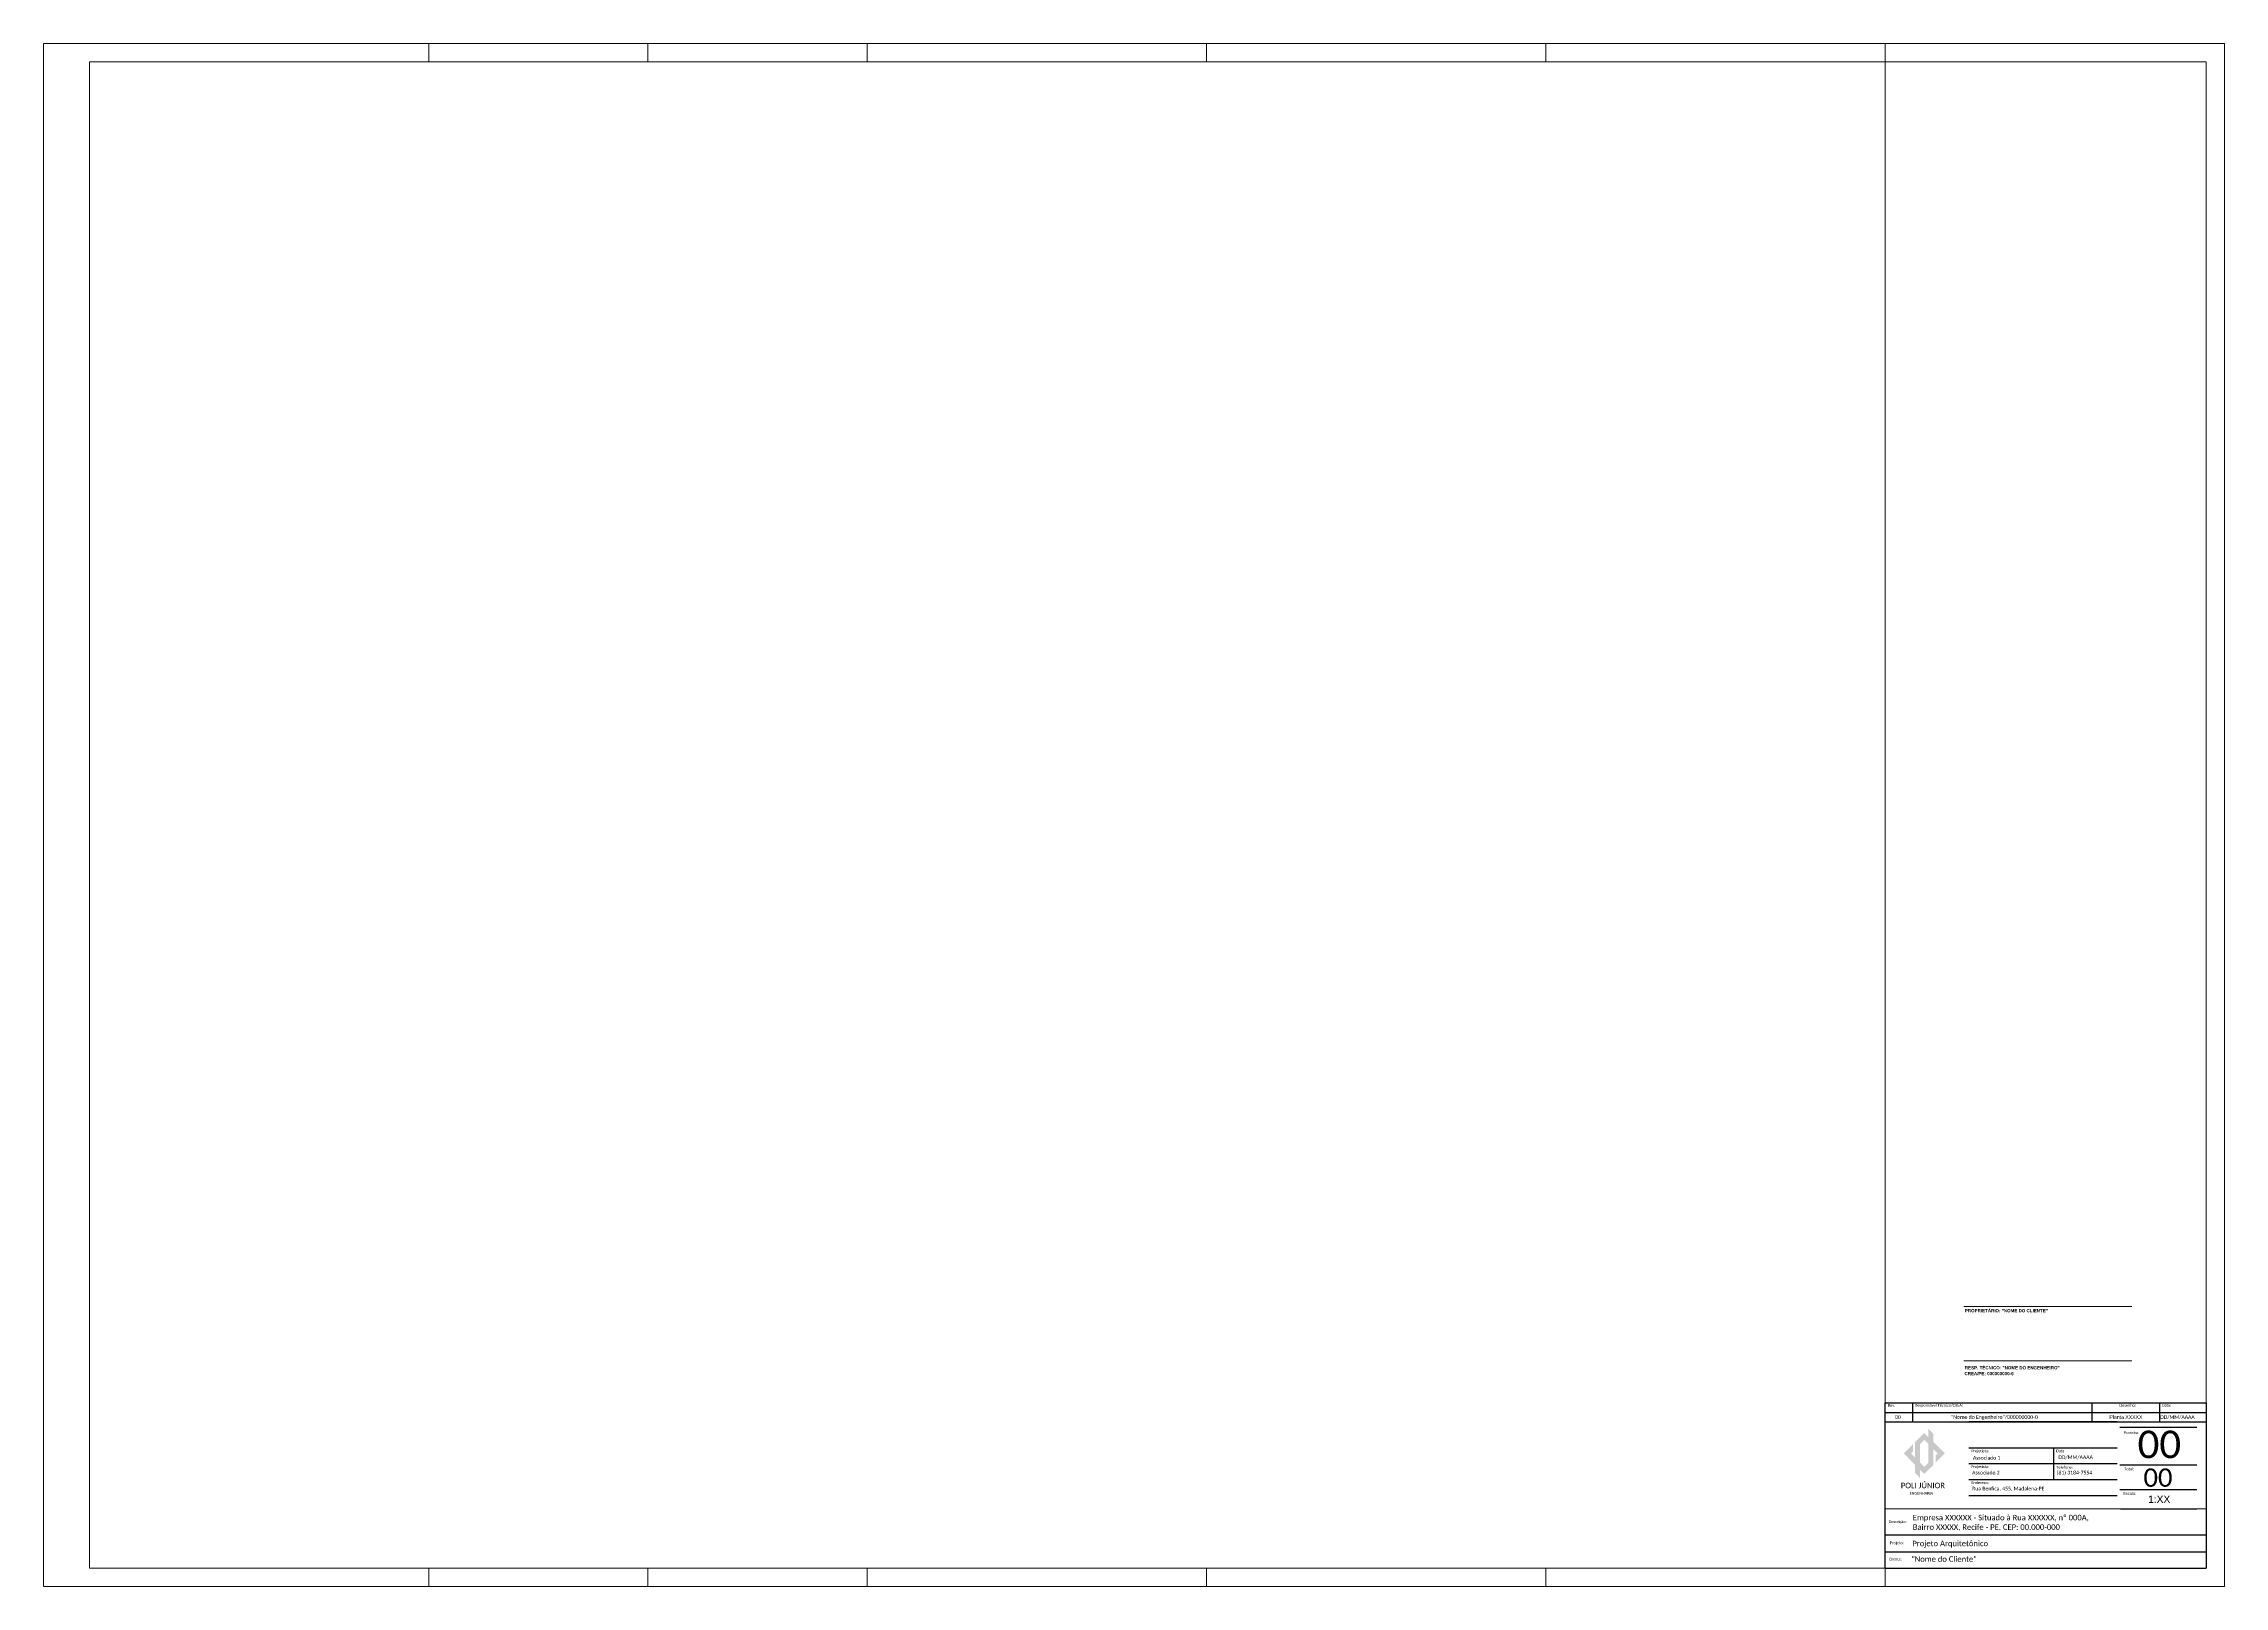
# Paper-space layout 'A0' of a CAD drawing. Header units: centimetres, sheet in millimetres. Extents: x 0 to 1189, y 0 to 841.
import ezdxf
from ezdxf.enums import TextEntityAlignment as Align

# ---------------------------------------------------------------- set-up
doc = ezdxf.new("R2010")
doc.units = ezdxf.units.CM
doc.header["$LTSCALE"] = 0.8
doc.layers.add('ARQ-FOLHA', color=7, linetype='Continuous', lineweight=9)
doc.layers.add('ARQ-PENA-MÉDIA', color=7, linetype='Continuous', lineweight=20)
doc.layers.add('ARQ-VP', color=7, linetype='Continuous', lineweight=9, plot=False)
doc.styles.add('PJ', font='calibri.ttf', dxfattribs={"height": 3})
doc.styles.get("Standard").update_dxf_attribs({"font": 'arial.ttf'})
doc.styles.add('STYLE3', font='', dxfattribs={"height": 0.015})
doc.styles.get('STYLE3').set_extended_font_data('RotisSansSerif ExtraBold')

psp = doc.layouts.new('A0')

# ---------------------------------------------------------------- hatches: boundary and pattern name
at = {"transparency": 33554641}
h = psp.add_hatch(color=40, dxfattribs=at)
h.dxf.hatch_style = 1
h.paths.add_polyline_path([(1018.2, 72.4), (1018.2, 72.5), (1019.2, 73.6), (1019.2, 77.5), (1014.2, 72.5), (1020.4, 66.2), (1020.4, 61.8), (1023.1, 59), (1023.1, 63.5), (1025.4, 61.3), (1027.6, 63.5), (1030.4, 66.2), (1030.4, 67.4), (1030.4, 74.7), (1032.6, 72.5), (1032.6, 72.4), (1031.5, 71.4), (1031.5, 67.4), (1036.6, 72.5), (1030.4, 78.7), (1030.4, 83.1), (1027.6, 85.9), (1027.6, 81.4), (1025.4, 83.6), (1023.1, 81.4), (1020.4, 78.7), (1020.4, 77.5), (1020.4, 70.2)])
h.paths.add_polyline_path([(1023.1, 77.6), (1025.4, 79.9), (1027.6, 77.6), (1027.6, 67.4), (1025.4, 65.2), (1023.1, 67.4)], flags=16)

# ---------------------------------------------------------------- linework, layer by layer
for p, q in [((1004, 10), (1004, 100)), ((1004, 100), (1179, 100)), ((1018.9, 100), (1018.9, 89.7)), ((1116.7, 100), (1116.7, 89.7)), ((1153.6, 100), (1153.6, 89.7)), ((1179, 100), (1179, 10)), ((1004, 94.8), (1179, 94.8)), ((1004, 89.7), (1179, 89.7)), ((1174, 86.6), (1132, 86.6)), ((1049.6, 75.6), (1130.5, 75.6)), ((1095.9, 75.6), (1095.9, 58.3)), ((1049.6, 67), (1130.5, 67)), ((1174, 66), (1132, 66)), ((1049.6, 58.3), (1130.5, 58.3)), ((1049.6, 49.6), (1130.5, 49.6)), ((1174, 52.7), (1132, 52.7)), ((1003.7, 42.4), (1179, 42.3)), ((1003.8, 28.1), (1179, 28.1)), ((1003.9, 18.8), (1179, 18.8)), ((1004, 10), (1179, 10))]:
    psp.add_line(p, q)
at = {"color": 8, "linetype": 'Continuous'}
for p, q in [((1130.5, 89.7), (1049.6, 89.7)), ((1132.3, 42.3), (1174, 42.3))]:
    psp.add_line(p, q, dxfattribs=at)
at = {"layer": 'ARQ-FOLHA', "ltscale": 0.03}
for p, q in [((0, 0), (0, 841)), ((0, 841), (1189, 841)), ((210, 831), (210, 841)), ((329.5, 831), (329.5, 841)), ((449, 831), (449, 841)), ((634, 831), (634, 841)), ((819, 831), (819, 841)), ((1004, 831), (1004, 841)), ((1189, 841), (1189, 0)), ((25, 10), (25, 831)), ((25, 831), (1179, 831)), ((1179, 831), (1179, 10)), ((1189, 0), (0, 0)), ((1179, 10), (25, 10)), ((210, 10), (210, 0)), ((329.5, 10), (329.5, 0)), ((449, 10), (449, 0)), ((634, 10), (634, 0)), ((819, 10), (819, 0)), ((1004, 10), (1004, 0))]:
    psp.add_line(p, q, dxfattribs=at)
at = {"layer": 'ARQ-PENA-MÉDIA'}
for p, q in [((1138.6, 152.6), (1047, 152.6)), ((1138.6, 122.9), (1047, 122.9))]:
    psp.add_line(p, q, dxfattribs=at)

# ---------------------------------------------------------------- texts
at = {"style": 'PJ'}
for s, height, p in [('Rev.', 1.5, (1005.5, 98)), ('Responsável Técnico/CREA:', 1.5, (1020.3, 98)), ('Desenho:', 1.5, (1131.8, 98)), ('Data:', 1.5, (1155, 98)), ('00', 15, (1141.7, 69.9)), ('Projetista:', 1.5, (1051, 73.1)), ('Data', 1.5, (1097.3, 73.1)), ('DD/MM/AAAA', 2, (1098.5, 69.4)), ('Projetista: ', 1.5, (1051, 64.5)), ('Associado 2', 2, (1051.5, 61)), ('Associado 1', 2, (1051.9, 69.1)), ('Telefone: ', 1.5, (1097.4, 64.2)), ('(81) 3184-7554', 2, (1097.6, 61)), ('Total:', 1.5, (1134.4, 63.2)), ('00', 10, (1144.9, 54.3)), ('Endereço:', 1.5, (1051, 55.8)), ('Rua Benfica, 455, Madalena-PE', 2, (1051.5, 52.3)), ('Descrição:', 1.5, (1006, 34.5)), ('Projeto:', 1.5, (1006.6, 23)), ('Cliente:', 1.5, (1006, 14.1))]:
    psp.add_text(s, height=height, dxfattribs=at).set_placement(p)
for s, p in [('00', (1011, 92.3)), ('Planta XXXXX', (1135.3, 92.3))]:
    psp.add_text(s, height=2).set_placement(p, align=Align.MIDDLE_CENTER)
for s, p in [('"Nome do Engenheiro"/000000000-0', (1063.6, 92.3)), ('DD/MM/AAAA', (1163.4, 92.3))]:
    psp.add_text(s, height=2, dxfattribs=at).set_placement(p, align=Align.MIDDLE_CENTER)
for s, height, p in [('Prancha:', 1.5, (1134.1, 83)), ('Escala:', 1.5, (1133.9, 49.9)), ('1:XX', 4, (1147.4, 45.5))]:
    psp.add_text(s, height=height).set_placement(p)
at = {"color": 7, "linetype": 'Continuous', "style": 'PJ'}
for s, p in [('Empresa XXXXXX - Situado à Rua XXXXXX, nº 000A,', (1019.1, 36)), ('Projeto Arquitetônico', (1018.9, 21.9)), ('Bairro XXXXX, Recife - PE. CEP: 00.000-000', (1019.1, 30.8)), ('"Nome do Cliente"', (1018.3, 13.4))]:
    psp.add_text(s, height=3, dxfattribs=at).set_placement(p)
at = {"insert": (1012.6, 56.5), "char_height": 3, "attachment_point": 1, "style": 'PJ'}
psp.add_mtext_dynamic_manual_height_columns('POLI JÚNIOR\\P{\\H0.5x;         ENGENHARIA}', width=41.396, gutter_width=15, heights=[0], dxfattribs=at)
at = {"layer": 'ARQ-PENA-MÉDIA', "style": 'STYLE3'}
for s, p in [('PROPRIETÁRIO: "NOME DO CLIENTE"', (1047.5, 149.4)), ('RESP. TÉCNICO: "NOME DO ENGENHEIRO"', (1047.5, 118.3)), ('CREA/PE: 000000000-0', (1047.3, 115.1))]:
    psp.add_text(s, height=1.772, dxfattribs=at).set_placement(p)

# ---------------------------------------------------------------- viewports
at = {"layer": 'ARQ-VP', "ltscale": 0.03}
psp.add_viewport(center=(514.5, 420.5), size=(979, 821), view_center_point=(139.04, 60.163), view_height=233.8254, dxfattribs=at)

doc.saveas('drawing.dxf')
